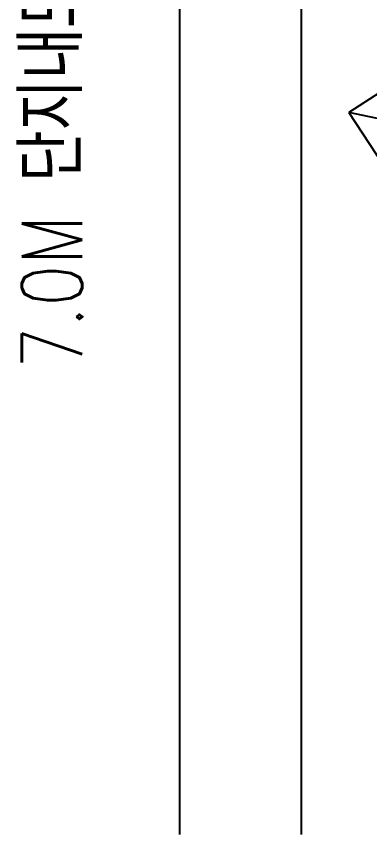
# Model space of a CAD drawing. Header units: millimetres. Extents: x 1145859089 to 1147511753, y -1047484727 to -1047247487.
# Drawn here: x 1145977631 to 1145986379, y -1047399723 to -1047379509 of the extents above; entities that cross this region are included whole.
import ezdxf
from ezdxf.xclip import XClip

# ---------------------------------------------------------------- set-up
doc = ezdxf.new("R2010")
doc.units = ezdxf.units.MM
doc.header["$LTSCALE"] = 100
doc.header["$MEASUREMENT"] = 0
doc.header["$XCLIPFRAME"] = 2
doc.layers.get('0').update_dxf_attribs({"linetype": 'CONTINUOUS'})
for name, color, linetype in [('XREF', 135, 'CONTINUOUS'), ('단지배치도$0$S240910', 33, 'CONTINUOUS'), ('단지배치도$0$W240910', 135, 'CONTINUOUS')]:
    doc.layers.add(name, color=color, linetype=linetype)
doc.styles.add('단지배치도$0$WS1', font='romans.shx', dxfattribs={"width": 0.8, "bigfont": 'whgtxt.shx'})

# ---------------------------------------------------------------- blocks, each defined once
blk = doc.blocks.new('단지배치도$0$zw$9902')
at = {"layer": '단지배치도$0$W240910'}
for p, q in [((43540, -28400, 0), (43540, 3823, 0)), ((46540, -4400, 0), (46540, -28400, 0)), ((51081, -8340, 0), (47726, -10518, 0)), ((47726, -10518, 0), (49905, -13873, 0)), ((53260, -11694, 0), (47726, -10518, 0))]:
    blk.add_line(p, q, dxfattribs=at)
at = {"layer": '단지배치도$0$S240910', "style": '단지배치도$0$WS1', "width": 0.8}
blk.add_text('7.0M 단지내도로', height=1500, rotation=90, dxfattribs=at).set_placement((41123, -16866))
blk = doc.blocks.new('단지배치도')
blk.add_blockref('단지배치도$0$zw$9902', (141034, 142437))

msp = doc.modelspace()

# ---------------------------------------------------------------- block references
at = {"layer": 'XREF'}
ref = msp.add_blockref('단지배치도', (1145797106.633357, -1047513806.462535), dxfattribs=at)
XClip(ref).set_block_clipping_path([(72982.4064819524, 34919.7593965302), (360382.4067475507, 255319.7593436702)])

doc.saveas('drawing.dxf')
